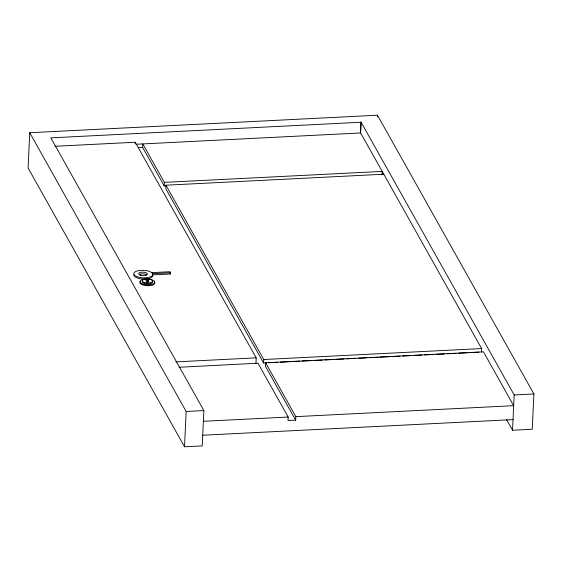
<?xml version="1.0" encoding="UTF-8"?>
<svg xmlns="http://www.w3.org/2000/svg" width="562" height="562" viewBox="0 0 562 562"><rect width="100%" height="100%" fill="white"/><g stroke="black" fill="none" stroke-linecap="round" stroke-linejoin="round"><path stroke-width="0.84" d="M506.531 419.54L512.537 430.232L532.27 429.242L533.9 393.969L377.474 115.224L29.73 132.73L28.1 168.031L184.526 446.776L202.243 445.884L203.873 410.583L50.833 137.859L361.12 122.242L360.628 132.962L481.613 348.559L481.451 352.065M135.161 143.626L135.224 142.249L54.802 146.296M164.202 185.874L142.629 147.427L142.79 143.928L164.364 182.369L164.202 185.874L165.952 185.79M147.497 282.609L147.539 281.724L146.38 281.78M147.939 280.024L149 281.913L146.844 282.019L145.783 280.129L147.939 280.024L147.862 281.639L146.422 281.717M152.583 274.881L152.639 273.673L170.567 272.774L170.511 273.982L152.583 274.881L152.794 275.794A9.533 3.758 2.6 0 1 142.91 279.012A9.533 3.758 2.6 0 1 133.763 274.755M383.783 174.227L165.945 185.193L165.783 188.699L263.613 363.024L266.24 362.897M184.526 446.776L186.155 411.475L29.73 132.73M255.949 363.403L256.202 357.832L135.224 142.249M263.613 363.024L263.775 359.525L165.945 185.193M265.608 362.792L295.83 416.646L513.668 405.68L483.446 351.826L265.608 362.792L265.447 366.298L295.668 420.151L288.011 420.531L288.173 417.032L257.972 363.221L179.018 367.274M295.668 420.151L295.83 416.646M360.523 131.424L360.923 122.818M377.397 116.945L377.474 115.224M382.041 174.908L382.202 171.41L164.364 182.369M512.537 430.232L514.167 394.96L360.959 121.961M135.976 144.265L360.628 132.962M138.371 147.644L142.629 147.427M151.761 272.647L152.85 274.586A9.533 3.758 2.6 0 1 139.734 277.403A9.533 3.758 2.6 0 1 136.285 271.263A9.533 3.758 2.6 0 1 151.761 272.647L169.977 271.727L170.567 272.774M175.78 361.886L256.202 357.832M263.775 359.525L481.613 348.559M268.861 362.764L277.614 362.321M280.234 362.188L288.987 361.752M290.737 361.661L299.483 361.218M302.11 361.092L310.856 360.649M313.484 360.516L322.23 360.08M324.857 359.947L333.603 359.504M335.352 359.413L344.099 358.978M346.726 358.844L355.472 358.401M358.099 358.275L366.846 357.832M369.473 357.699L378.219 357.256M379.968 357.172L389.592 356.687M391.342 356.596L400.088 356.16M402.715 356.027L411.461 355.584M414.089 355.451L421.964 355.058M424.584 354.924L433.337 354.482M435.957 354.355L444.711 353.912M447.331 353.779L456.084 353.336M458.704 353.21L467.458 352.767M470.078 352.634L478.831 352.191M186.155 411.475L203.873 410.583M514.167 394.96L533.9 393.969M203.381 421.296L288.173 417.032M202.734 435.227L513.029 419.603M169.921 272.935L170.511 273.982M152.457 281.674A5.199 2.044 2.6 0 1 147.202 283.972A5.199 2.044 2.6 0 1 142.439 281.133M148.249 279.054A7.439 2.929 2.6 0 1 153.489 283.852A7.439 2.929 2.6 0 1 140.76 282.995A7.439 2.929 2.6 0 1 147.609 279.012M154.178 281.92A7.439 2.929 2.6 0 1 147.469 285.756A7.439 2.929 2.6 0 1 140.444 281.464M139.292 274.495A4.391 1.728 2.6 0 1 146.879 274.973M144.68 282.651A5.199 2.044 2.6 0 0 152.625 281.302A5.199 2.044 2.6 0 0 145.017 279.117A5.199 2.044 2.6 0 0 144.68 282.651M140.605 275.232A4.391 1.728 2.6 0 0 147.406 274.165A4.391 1.728 2.6 0 0 141.069 272.261A4.391 1.728 2.6 0 0 140.605 275.232"/></g></svg>
